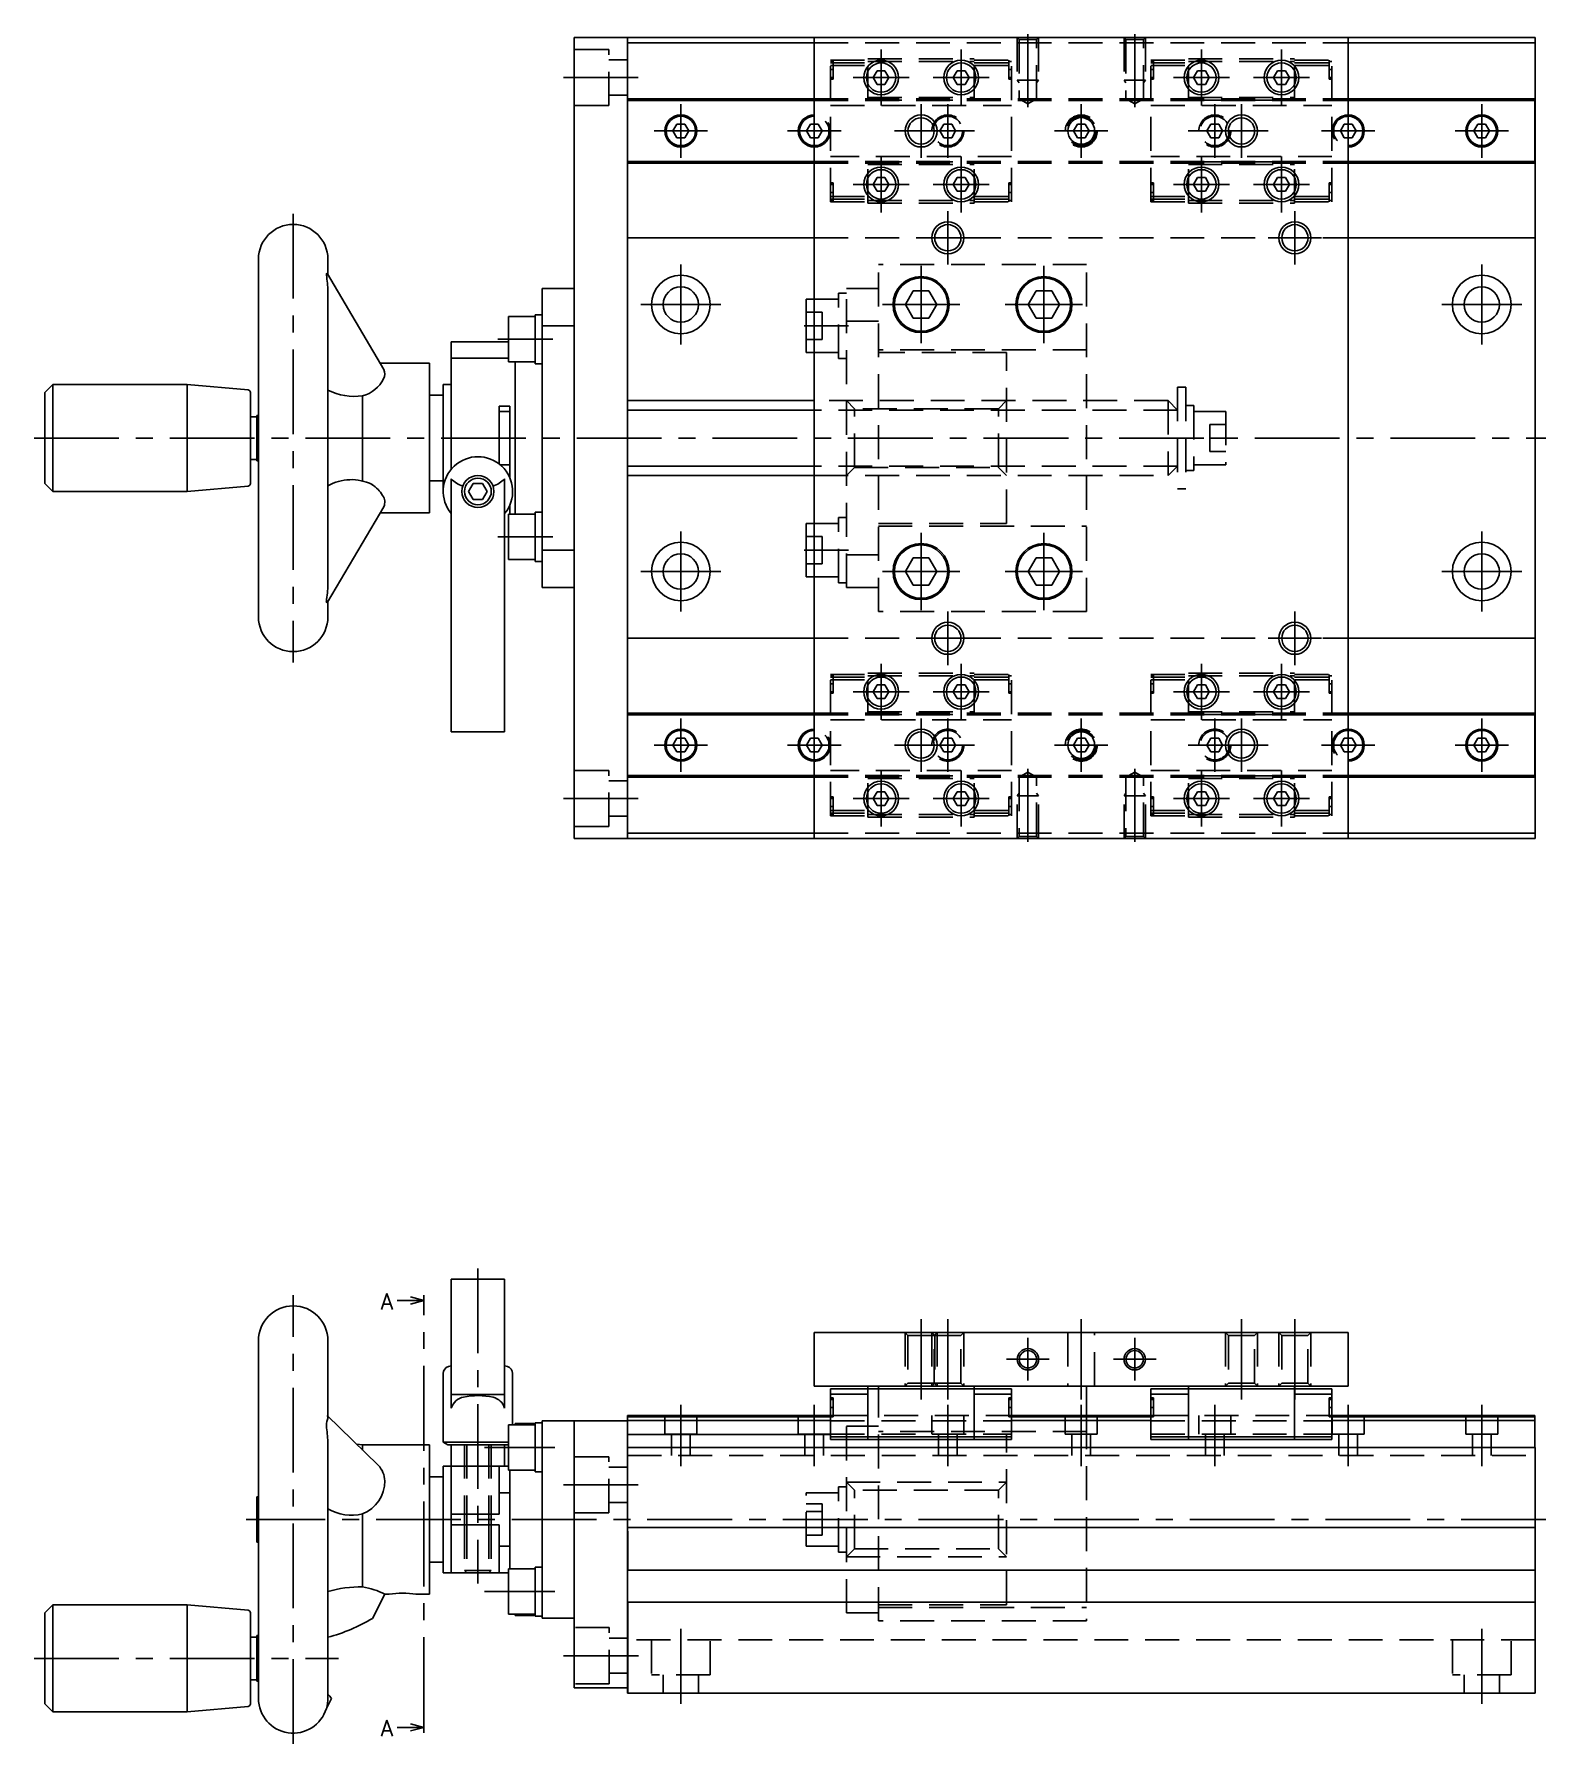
# Model space of a CAD drawing. Extents: x -2 to 479, y -8 to 328.
# Drawn here: x 196.4 to 479.5, y 8 to 328.1 of the extents above; entities that cross this region are included whole.
import ezdxf

# ---------------------------------------------------------------- set-up
doc = ezdxf.new("R2010")
doc.units = 0
doc.header["$LTSCALE"] = 0.5
doc.linetypes.add('CENTER', pattern=[50.8, 31.75, -6.35, 6.35, -6.35])
doc.linetypes.add('DASHED', pattern=[19.05, 12.7, -6.35])
for name, color, linetype in [('MSM_CENTER', 1, 'CENTER'), ('MSM_CONTINUOUS', 7, 'CONTINUOUS'), ('MSM_DASHED', 4, 'DASHED'), ('MSM_NARROW', 5, 'CONTINUOUS'), ('MSM_PART_NUMBER', 7, 'CONTINUOUS')]:
    doc.layers.add(name, color=color, linetype=linetype)
doc.styles.get("Standard").update_dxf_attribs({"font": 'txt.shx', "height": 3, "bigfont": 'bigfont.shx'})

msp = doc.modelspace()

# ---------------------------------------------------------------- linework, layer by layer
at = {"layer": 'MSM_CENTER'}
for p, q in [((382.49, 328.13), (382.49, 314.45)), ((402.49, 328.13), (402.49, 314.45)), ((354.99, 325.26), (354.99, 314.76)), ((369.99, 325.26), (369.99, 314.76)), ((414.99, 325.26), (414.99, 314.76)), ((429.99, 325.26), (429.99, 314.76)), ((346.06, 321.51), (345.51, 321.51)), ((379.46, 321.51), (378.91, 321.51)), ((406.06, 321.51), (405.51, 321.51)), ((439.46, 321.51), (438.91, 321.51)), ((295.49, 320.01), (309.49, 320.01)), ((349.74, 320.01), (360.24, 320.01)), ((364.74, 320.01), (375.24, 320.01)), ((409.74, 320.01), (420.24, 320.01)), ((424.74, 320.01), (435.24, 320.01)), ((317.49, 315.01), (317.49, 305.01)), ((342.49, 315.01), (342.49, 305.01)), ((362.49, 315.01), (362.49, 305.01)), ((367.49, 315.01), (367.49, 305.01)), ((392.49, 315.01), (392.49, 305.01)), ((417.49, 315.01), (417.49, 305.01)), ((422.49, 315.01), (422.49, 305.01)), ((442.49, 315.01), (442.49, 305.01)), ((467.49, 315.01), (467.49, 305.01)), ((312.49, 310.01), (322.49, 310.01)), ((337.49, 310.01), (347.49, 310.01)), ((357.49, 310.01), (372.49, 310.01)), ((387.49, 310.01), (397.49, 310.01)), ((412.49, 310.01), (427.49, 310.01)), ((437.49, 310.01), (447.49, 310.01)), ((462.49, 310.01), (472.49, 310.01)), ((354.99, 305.26), (354.99, 294.76)), ((369.99, 305.26), (369.99, 294.76)), ((414.99, 305.26), (414.99, 294.76)), ((429.99, 305.26), (429.99, 294.76)), ((346.06, 298.51), (345.51, 298.51)), ((349.74, 300.01), (360.24, 300.01)), ((364.74, 300.01), (375.24, 300.01)), ((379.46, 298.51), (378.91, 298.51)), ((406.06, 298.51), (405.51, 298.51)), ((409.74, 300.01), (420.24, 300.01)), ((424.74, 300.01), (435.24, 300.01)), ((439.46, 298.51), (438.91, 298.51)), ((367.49, 295.01), (367.49, 285.01)), ((432.49, 295.01), (432.49, 285.01)), ((244.89, 294.51), (244.89, 210.51)), ((362.49, 290.01), (372.49, 290.01)), ((427.49, 290.01), (437.49, 290.01)), ((317.49, 285.01), (317.49, 270.01)), ((467.49, 285.01), (467.49, 270.01)), ((362.49, 284.76), (362.49, 270.26)), ((385.49, 284.76), (385.49, 270.26)), ((309.99, 277.51), (324.99, 277.51)), ((355.24, 277.51), (369.74, 277.51)), ((378.24, 277.51), (392.74, 277.51)), ((459.99, 277.51), (474.99, 277.51)), ((348.86, 273.51), (340.61, 273.51)), ((283.19, 271.01), (293.49, 271.01)), ((196.39, 252.51), (479.49, 252.51)), ((283.19, 234.01), (293.49, 234.01)), ((317.49, 235.01), (317.49, 220.01)), ((362.49, 234.76), (362.49, 220.26)), ((385.49, 234.76), (385.49, 220.26)), ((467.49, 235.01), (467.49, 220.01)), ((348.86, 231.51), (340.61, 231.51)), ((309.99, 227.51), (324.99, 227.51)), ((355.24, 227.51), (369.74, 227.51)), ((378.24, 227.51), (392.74, 227.51)), ((459.99, 227.51), (474.99, 227.51)), ((367.49, 220.01), (367.49, 210.01)), ((432.49, 220.01), (432.49, 210.01)), ((362.49, 215.01), (372.49, 215.01)), ((427.49, 215.01), (437.49, 215.01)), ((354.99, 210.26), (354.99, 199.76)), ((369.99, 210.26), (369.99, 199.76)), ((414.99, 210.26), (414.99, 199.76)), ((429.99, 210.26), (429.99, 199.76)), ((346.06, 206.51), (345.51, 206.51)), ((349.74, 205.01), (360.24, 205.01)), ((364.74, 205.01), (375.24, 205.01)), ((379.46, 206.51), (378.91, 206.51)), ((406.06, 206.51), (405.51, 206.51)), ((409.74, 205.01), (420.24, 205.01)), ((424.74, 205.01), (435.24, 205.01)), ((439.46, 206.51), (438.91, 206.51)), ((317.49, 200.01), (317.49, 190.01)), ((342.49, 200.01), (342.49, 190.01)), ((362.49, 200.01), (362.49, 190.01)), ((367.49, 190.01), (367.49, 200.01)), ((392.49, 200.01), (392.49, 190.01)), ((417.49, 190.01), (417.49, 200.01)), ((422.49, 200.01), (422.49, 190.01)), ((442.49, 200.01), (442.49, 190.01)), ((467.49, 200.01), (467.49, 190.01)), ((312.49, 195.01), (322.49, 195.01)), ((337.49, 195.01), (347.49, 195.01)), ((357.49, 195.01), (372.49, 195.01)), ((387.49, 195.01), (397.49, 195.01)), ((412.49, 195.01), (427.49, 195.01)), ((437.49, 195.01), (447.49, 195.01)), ((462.49, 195.01), (472.49, 195.01)), ((354.99, 190.26), (354.99, 179.76)), ((369.99, 190.26), (369.99, 179.76)), ((382.49, 190.57), (382.49, 176.89)), ((402.49, 190.57), (402.49, 176.89)), ((414.99, 190.26), (414.99, 179.76)), ((429.99, 190.26), (429.99, 179.76)), ((295.49, 185.01), (309.49, 185.01)), ((346.06, 183.51), (345.51, 183.51)), ((349.74, 185.01), (360.24, 185.01)), ((364.74, 185.01), (375.24, 185.01)), ((379.46, 183.51), (378.91, 183.51)), ((406.06, 183.51), (405.51, 183.51)), ((409.74, 185.01), (420.24, 185.01)), ((424.74, 185.01), (435.24, 185.01)), ((439.46, 183.51), (438.91, 183.51)), ((279.49, 97), (279.49, 38)), ((244.89, 8), (244.89, 92)), ((269.39, 12.08), (269.39, 90)), ((362.49, 87.5), (362.49, 72.5)), ((367.49, 87.5), (367.49, 72.5)), ((392.49, 87.5), (392.49, 72.5)), ((422.49, 87.5), (422.49, 72.5)), ((432.49, 87.5), (432.49, 72.5)), ((382.49, 76), (382.49, 84)), ((402.49, 76), (402.49, 84)), ((378.49, 80), (386.49, 80)), ((398.49, 80), (406.49, 80)), ((317.49, 71.5), (317.49, 60)), ((342.49, 71.5), (342.49, 60)), ((367.49, 71.5), (367.49, 60)), ((392.49, 71.5), (392.49, 60)), ((417.49, 71.5), (417.49, 60)), ((442.49, 71.5), (442.49, 60)), ((467.49, 71.5), (467.49, 60)), ((280.69, 63.5), (293.89, 63.5)), ((295.49, 56.5), (309.49, 56.5)), ((479.49, 50), (236.09, 50)), ((280.69, 36.5), (293.89, 36.5)), ((317.49, 29.5), (317.49, 15.5)), ((467.49, 29.5), (467.49, 15.5)), ((196.39, 24), (253.39, 24)), ((295.49, 24.5), (309.54, 24.5))]:
    msp.add_line(p, q, dxfattribs=at)
at = {"layer": 'MSM_CONTINUOUS'}
for p, q in [((297.49, 177.51), (297.49, 327.51)), ((307.49, 327.51), (297.49, 327.51)), ((307.49, 177.51), (307.49, 327.51)), ((307.49, 327.46), (307.54, 327.46)), ((477.49, 327.51), (307.54, 327.51)), ((307.54, 327.51), (307.54, 327.46)), ((342.49, 327.51), (342.49, 177.51)), ((442.49, 177.51), (442.49, 327.51)), ((477.49, 177.51), (477.49, 327.51)), ((342.49, 326.51), (307.49, 326.51)), ((477.49, 326.51), (442.49, 326.51)), ((354.25, 321.29), (353.51, 320.01)), ((355.72, 321.29), (354.25, 321.29)), ((356.46, 320.01), (355.72, 321.29)), ((369.25, 321.29), (368.51, 320.01)), ((370.72, 321.29), (369.25, 321.29)), ((371.46, 320.01), (370.72, 321.29)), ((414.25, 321.29), (413.51, 320.01)), ((415.72, 321.29), (414.25, 321.29)), ((416.46, 320.01), (415.72, 321.29)), ((429.25, 321.29), (428.51, 320.01)), ((430.72, 321.29), (429.25, 321.29)), ((431.46, 320.01), (430.72, 321.29)), ((353.51, 320.01), (354.25, 318.73)), ((354.25, 318.73), (355.72, 318.73)), ((355.72, 318.73), (356.46, 320.01)), ((368.51, 320.01), (369.25, 318.73)), ((369.25, 318.73), (370.72, 318.73)), ((370.72, 318.73), (371.46, 320.01)), ((413.51, 320.01), (414.25, 318.73)), ((414.25, 318.73), (415.72, 318.73)), ((415.72, 318.73), (416.46, 320.01)), ((428.51, 320.01), (429.25, 318.73)), ((429.25, 318.73), (430.72, 318.73)), ((430.72, 318.73), (431.46, 320.01)), ((342.49, 316.01), (307.49, 316.01)), ((342.49, 315.71), (307.49, 315.71)), ((477.49, 316.01), (442.49, 316.01)), ((477.44, 315.71), (442.49, 315.71)), ((477.44, 304.01), (477.44, 316.01)), ((316.01, 310.01), (316.75, 311.29)), ((316.75, 311.29), (318.22, 311.29)), ((318.22, 311.29), (318.96, 310.01)), ((341.01, 310.01), (341.75, 311.29)), ((341.75, 311.29), (342.49, 311.29)), ((391.01, 310.01), (391.75, 311.29)), ((391.75, 311.29), (393.22, 311.29)), ((393.22, 311.29), (393.96, 310.01)), ((442.49, 311.29), (443.22, 311.29)), ((443.22, 311.29), (443.96, 310.01)), ((466.01, 310.01), (466.75, 311.29)), ((466.75, 311.29), (468.22, 311.29)), ((468.22, 311.29), (468.96, 310.01)), ((316.75, 308.73), (316.01, 310.01)), ((318.22, 308.73), (316.75, 308.73)), ((318.96, 310.01), (318.22, 308.73)), ((341.75, 308.73), (341.01, 310.01)), ((342.49, 308.73), (341.75, 308.73)), ((391.75, 308.73), (391.01, 310.01)), ((393.22, 308.73), (391.75, 308.73)), ((393.96, 310.01), (393.22, 308.73)), ((443.22, 308.73), (442.49, 308.73)), ((443.96, 310.01), (443.22, 308.73)), ((466.75, 308.73), (466.01, 310.01)), ((468.22, 308.73), (466.75, 308.73)), ((468.96, 310.01), (468.22, 308.73)), ((342.49, 304.31), (307.49, 304.31)), ((477.44, 304.31), (442.49, 304.31)), ((342.49, 304.01), (307.49, 304.01)), ((354.25, 301.29), (353.51, 300.01)), ((355.72, 301.29), (354.25, 301.29)), ((356.46, 300.01), (355.72, 301.29)), ((369.25, 301.29), (368.51, 300.01)), ((370.72, 301.29), (369.25, 301.29)), ((371.46, 300.01), (370.72, 301.29)), ((414.25, 301.29), (413.51, 300.01)), ((415.72, 301.29), (414.25, 301.29)), ((416.46, 300.01), (415.72, 301.29)), ((429.25, 301.29), (428.51, 300.01)), ((430.72, 301.29), (429.25, 301.29)), ((431.46, 300.01), (430.72, 301.29)), ((477.44, 304.01), (442.49, 304.01)), ((353.51, 300.01), (354.25, 298.73)), ((354.25, 298.73), (355.72, 298.73)), ((355.72, 298.73), (356.46, 300.01)), ((368.51, 300.01), (369.25, 298.73)), ((369.25, 298.73), (370.72, 298.73)), ((370.72, 298.73), (371.46, 300.01)), ((413.51, 300.01), (414.25, 298.73)), ((414.25, 298.73), (415.72, 298.73)), ((415.72, 298.73), (416.46, 300.01)), ((428.51, 300.01), (429.25, 298.73)), ((429.25, 298.73), (430.72, 298.73)), ((430.72, 298.73), (431.46, 300.01)), ((342.49, 290.01), (307.49, 290.01)), ((477.49, 290.01), (442.49, 290.01)), ((238.39, 286.01), (238.39, 219.01)), ((251.39, 283.11), (251.39, 286.01)), ((261.88, 265.37), (251.29, 283.27)), ((251.39, 225.04), (251.39, 279.98)), ((297.49, 280.51), (291.49, 280.51)), ((291.49, 224.51), (291.49, 280.51)), ((361.02, 280.05), (359.55, 277.51)), ((363.95, 280.05), (361.02, 280.05)), ((365.42, 277.51), (363.95, 280.05)), ((384.02, 280.05), (382.55, 277.51)), ((386.95, 280.05), (384.02, 280.05)), ((388.42, 277.51), (386.95, 280.05)), ((290.19, 275.61), (290.19, 266.41)), ((291.49, 275.61), (290.19, 275.61)), ((340.99, 268.51), (340.99, 278.51)), ((342.49, 278.51), (340.99, 278.51)), ((359.55, 277.51), (361.02, 274.97)), ((363.95, 274.97), (365.42, 277.51)), ((382.55, 277.51), (384.02, 274.97)), ((386.95, 274.97), (388.42, 277.51)), ((285.19, 275.26), (285.19, 266.76)), ((290.19, 275.26), (285.19, 275.26)), ((297.49, 273.53), (291.49, 273.53)), ((361.02, 274.97), (363.95, 274.97)), ((384.02, 274.97), (386.95, 274.97)), ((274.49, 246.66), (274.49, 270.51)), ((285.19, 270.51), (274.49, 270.51)), ((270.39, 266.51), (261.2, 266.51)), ((270.39, 266.51), (270.39, 238.51)), ((285.19, 267.48), (274.49, 267.48)), ((285.19, 266.76), (290.19, 266.76)), ((286.49, 238.26), (286.49, 266.76)), ((290.19, 266.41), (291.49, 266.41)), ((340.99, 268.51), (342.49, 268.51)), ((198.39, 261.01), (199.89, 262.51)), ((199.88, 242.51), (199.88, 262.51)), ((225.05, 262.51), (199.89, 262.51)), ((225.05, 242.51), (225.05, 262.51)), ((225.05, 262.51), (236.43, 261.52)), ((272.99, 242.51), (272.99, 262.51)), ((274.49, 262.51), (272.99, 262.51)), ((198.39, 244.01), (198.39, 261.01)), ((236.89, 244), (236.89, 261.02)), ((257.89, 260.41), (257.89, 244.45)), ((272.99, 260.51), (270.39, 260.51)), ((342.49, 259.51), (307.49, 259.51)), ((238.09, 256.51), (236.89, 256.51)), ((238.09, 256.76), (238.09, 248.26)), ((238.39, 256.76), (238.09, 256.76)), ((283.49, 258.51), (285.49, 258.51)), ((283.49, 247.63), (283.49, 258.51)), ((285.49, 257.51), (283.49, 257.51)), ((285.49, 258.51), (285.49, 245.01)), ((236.89, 248.51), (238.09, 248.51)), ((238.09, 248.26), (238.39, 248.26)), ((283.64, 247.51), (285.49, 247.51)), ((199.89, 242.51), (198.39, 244.01)), ((225.05, 242.51), (236.43, 243.51)), ((270.39, 244.51), (272.99, 244.51)), ((274.49, 197.51), (274.49, 244.85)), ((278.62, 244.01), (277.75, 242.51)), ((280.35, 244.01), (278.62, 244.01)), ((281.22, 242.51), (280.35, 244.01)), ((284.49, 197.51), (284.49, 244.85)), ((307.49, 245.51), (342.49, 245.51)), ((225.05, 242.51), (199.89, 242.51)), ((277.75, 242.51), (278.62, 241.01)), ((280.35, 241.01), (278.62, 241.01)), ((280.35, 241.01), (281.22, 242.51)), ((251.29, 221.76), (261.88, 239.65)), ((261.2, 238.51), (270.39, 238.51)), ((285.19, 238.26), (285.19, 229.76)), ((290.19, 238.26), (285.19, 238.26)), ((285.49, 240.01), (285.49, 238.26)), ((290.19, 238.61), (290.19, 229.41)), ((291.49, 238.61), (290.19, 238.61)), ((342.49, 236.51), (340.99, 236.51)), ((340.99, 226.51), (340.99, 236.51)), ((291.49, 231.49), (297.49, 231.49)), ((285.19, 229.76), (290.19, 229.76)), ((290.19, 229.41), (291.49, 229.41)), ((361.02, 230.05), (359.55, 227.51)), ((359.55, 227.51), (361.02, 224.97)), ((363.95, 230.05), (361.02, 230.05)), ((365.42, 227.51), (363.95, 230.05)), ((363.95, 224.97), (365.42, 227.51)), ((384.02, 230.05), (382.55, 227.51)), ((382.55, 227.51), (384.02, 224.97)), ((386.95, 230.05), (384.02, 230.05)), ((388.42, 227.51), (386.95, 230.05)), ((386.95, 224.97), (388.42, 227.51)), ((291.49, 224.51), (297.49, 224.51)), ((340.99, 226.51), (342.49, 226.51)), ((361.02, 224.97), (363.95, 224.97)), ((384.02, 224.97), (386.95, 224.97)), ((251.39, 219.01), (251.39, 221.92)), ((342.49, 215.01), (307.49, 215.01)), ((477.49, 215.01), (442.49, 215.01)), ((354.25, 206.29), (353.51, 205.01)), ((353.51, 205.01), (354.25, 203.73)), ((355.72, 206.29), (354.25, 206.29)), ((356.46, 205.01), (355.72, 206.29)), ((355.72, 203.73), (356.46, 205.01)), ((369.25, 206.29), (368.51, 205.01)), ((368.51, 205.01), (369.25, 203.73)), ((370.72, 206.29), (369.25, 206.29)), ((371.46, 205.01), (370.72, 206.29)), ((370.72, 203.73), (371.46, 205.01)), ((414.25, 206.29), (413.51, 205.01)), ((413.51, 205.01), (414.25, 203.73)), ((415.72, 206.29), (414.25, 206.29)), ((416.46, 205.01), (415.72, 206.29)), ((415.72, 203.73), (416.46, 205.01)), ((429.25, 206.29), (428.51, 205.01)), ((428.51, 205.01), (429.25, 203.73)), ((430.72, 206.29), (429.25, 206.29)), ((431.46, 205.01), (430.72, 206.29)), ((430.72, 203.73), (431.46, 205.01)), ((354.25, 203.73), (355.72, 203.73)), ((369.25, 203.73), (370.72, 203.73)), ((414.25, 203.73), (415.72, 203.73)), ((429.25, 203.73), (430.72, 203.73)), ((342.49, 201.01), (307.49, 201.01)), ((342.49, 200.71), (307.49, 200.71)), ((477.44, 201.01), (442.49, 201.01)), ((477.44, 200.71), (442.49, 200.71)), ((477.44, 189.01), (477.44, 201.01)), ((274.49, 197.51), (284.49, 197.51)), ((316.01, 195.01), (316.75, 196.29)), ((316.75, 196.29), (318.22, 196.29)), ((318.22, 196.29), (318.96, 195.01)), ((341.01, 195.01), (341.75, 196.29)), ((341.75, 196.29), (342.49, 196.29)), ((391.75, 196.29), (391.01, 195.01)), ((393.22, 196.29), (391.75, 196.29)), ((393.96, 195.01), (393.22, 196.29)), ((442.49, 196.29), (443.22, 196.29)), ((443.22, 196.29), (443.96, 195.01)), ((466.01, 195.01), (466.75, 196.29)), ((466.75, 196.29), (468.22, 196.29)), ((468.22, 196.29), (468.96, 195.01)), ((316.75, 193.73), (316.01, 195.01)), ((318.22, 193.73), (316.75, 193.73)), ((318.96, 195.01), (318.22, 193.73)), ((341.75, 193.73), (341.01, 195.01)), ((342.49, 193.73), (341.75, 193.73)), ((391.01, 195.01), (391.75, 193.73)), ((391.75, 193.73), (393.22, 193.73)), ((393.22, 193.73), (393.96, 195.01)), ((443.22, 193.73), (442.49, 193.73)), ((443.96, 195.01), (443.22, 193.73)), ((466.75, 193.73), (466.01, 195.01)), ((468.22, 193.73), (466.75, 193.73)), ((468.96, 195.01), (468.22, 193.73)), ((342.49, 189.31), (307.49, 189.31)), ((342.49, 189.01), (307.49, 189.01)), ((477.44, 189.31), (442.49, 189.31)), ((477.49, 189.01), (442.49, 189.01)), ((354.25, 186.29), (353.51, 185.01)), ((355.72, 186.29), (354.25, 186.29)), ((356.46, 185.01), (355.72, 186.29)), ((369.25, 186.29), (368.51, 185.01)), ((370.72, 186.29), (369.25, 186.29)), ((371.46, 185.01), (370.72, 186.29)), ((414.25, 186.29), (413.51, 185.01)), ((415.72, 186.29), (414.25, 186.29)), ((416.46, 185.01), (415.72, 186.29)), ((429.25, 186.29), (428.51, 185.01)), ((430.72, 186.29), (429.25, 186.29)), ((431.46, 185.01), (430.72, 186.29)), ((353.51, 185.01), (354.25, 183.73)), ((354.25, 183.73), (355.72, 183.73)), ((355.72, 183.73), (356.46, 185.01)), ((368.51, 185.01), (369.25, 183.73)), ((369.25, 183.73), (370.72, 183.73)), ((370.72, 183.73), (371.46, 185.01)), ((413.51, 185.01), (414.25, 183.73)), ((414.25, 183.73), (415.72, 183.73)), ((415.72, 183.73), (416.46, 185.01)), ((428.51, 185.01), (429.25, 183.73)), ((429.25, 183.73), (430.72, 183.73)), ((430.72, 183.73), (431.46, 185.01)), ((307.49, 177.51), (297.49, 177.51)), ((342.49, 178.51), (307.49, 178.51)), ((307.54, 177.56), (307.49, 177.56)), ((307.54, 177.56), (307.54, 177.51)), ((477.49, 177.51), (307.54, 177.51)), ((477.49, 178.51), (442.49, 178.51)), ((274.49, 70.86), (274.49, 95)), ((284.49, 95), (274.49, 95)), ((284.49, 70.86), (284.49, 95)), ((238.39, 83.5), (238.39, 16.5)), ((251.39, 69.35), (251.39, 83.5)), ((342.49, 85), (342.49, 75)), ((342.49, 85), (442.49, 85)), ((442.49, 85), (442.49, 75)), ((272.99, 77.37), (272.99, 64.5)), ((285.99, 67.75), (285.99, 77.37)), ((342.49, 75), (442.49, 75)), ((345.54, 74.5), (379.44, 74.5)), ((345.54, 65), (345.54, 74.5)), ((352.54, 65), (352.54, 75)), ((372.44, 65), (372.44, 75)), ((379.44, 65), (379.44, 74.5)), ((393.49, 69.5), (393.49, 75)), ((405.54, 65), (405.54, 74.5)), ((405.54, 74.5), (439.44, 74.5)), ((412.54, 65), (412.54, 75)), ((432.44, 65), (432.44, 75)), ((439.44, 65), (439.44, 74.5)), ((274.49, 73.42), (284.49, 73.42)), ((346.06, 71), (345.51, 71)), ((345.54, 73.5), (352.54, 73.5)), ((345.54, 72.8), (346.04, 72.8)), ((346.04, 72.5), (345.54, 72.5)), ((346.04, 69.2), (346.04, 72.8)), ((372.44, 73.5), (379.44, 73.5)), ((379.46, 71), (378.91, 71)), ((378.94, 69.2), (378.94, 72.8)), ((379.44, 72.8), (378.94, 72.8)), ((379.44, 72.5), (378.94, 72.5)), ((406.06, 71), (405.51, 71)), ((405.54, 73.5), (412.54, 73.5)), ((405.54, 72.8), (406.04, 72.8)), ((406.04, 72.5), (405.54, 72.5)), ((406.04, 69.2), (406.04, 72.8)), ((432.44, 73.5), (439.44, 73.5)), ((439.46, 71), (438.91, 71)), ((439.44, 72.8), (438.94, 72.8)), ((438.94, 69.2), (438.94, 72.8)), ((439.44, 72.5), (438.94, 72.5)), ((260.81, 60.15), (251.27, 69.46)), ((251.39, 69.17), (251.39, 69.2)), ((290.19, 67.75), (285.19, 67.75)), ((285.19, 67.75), (285.19, 59.25)), ((286.49, 67.75), (286.49, 68)), ((290.19, 68), (286.49, 68)), ((291.49, 68.1), (290.19, 68.1)), ((290.19, 68.1), (290.19, 58.9)), ((291.49, 68.5), (307.49, 68.5)), ((291.49, 31.5), (291.49, 68.5)), ((297.49, 18.5), (297.49, 68.5)), ((307.49, 17.5), (307.49, 69.5)), ((346.04, 69.5), (307.49, 69.5)), ((346.04, 69.2), (307.49, 69.2)), ((345.54, 68.55), (307.49, 68.55)), ((346.04, 69.2), (345.54, 69.2)), ((406.04, 69.5), (378.94, 69.5)), ((378.94, 69.2), (379.44, 69.2)), ((405.54, 69.2), (379.44, 69.2)), ((405.54, 68.55), (379.44, 68.55)), ((406.04, 69.2), (405.54, 69.2)), ((438.94, 69.5), (477.44, 69.5)), ((477.44, 69.2), (438.94, 69.2)), ((477.44, 68.55), (439.44, 68.55)), ((477.44, 63.5), (477.44, 69.5)), ((251.39, 16.62), (251.39, 64.2)), ((257.89, 64), (256.77, 64.1)), ((285.19, 64.5), (272.99, 64.5)), ((272.99, 64.5), (273.85, 64)), ((285.12, 64), (285.19, 64.04)), ((345.54, 65.95), (307.49, 65.95)), ((345.54, 65.5), (379.44, 65.5)), ((345.54, 65), (379.44, 65)), ((405.54, 65.5), (439.44, 65.5)), ((405.54, 65), (439.44, 65)), ((270.39, 64), (257.89, 64)), ((257.89, 64), (257.89, 63.01)), ((270.39, 64), (270.39, 36)), ((285.12, 64), (273.85, 64)), ((274.49, 64), (274.49, 40)), ((284.49, 60), (284.49, 64)), ((477.49, 63.5), (307.49, 63.5)), ((477.49, 17.5), (477.49, 63.5)), ((272.99, 58), (270.39, 58)), ((272.99, 60), (285.19, 60)), ((272.99, 40), (272.99, 60)), ((283.49, 60), (283.49, 51)), ((285.19, 59.25), (290.19, 59.25)), ((285.49, 40.75), (285.49, 59.25)), ((290.19, 58.9), (291.49, 58.9)), ((285.49, 55), (283.49, 55)), ((238.39, 54.25), (238.09, 54.25)), ((238.09, 54.25), (238.09, 45.75)), ((257.89, 51.06), (257.89, 37.38)), ((274.49, 51), (283.49, 51)), ((274.49, 49), (283.49, 49)), ((276.99, 51), (276.99, 49)), ((281.99, 51), (281.99, 49)), ((283.49, 49), (283.49, 40)), ((477.49, 48.5), (307.49, 48.5)), ((238.09, 45.75), (238.39, 45.75)), ((283.49, 45), (285.49, 45)), ((307.54, 47.81), (307.49, 47.81)), ((307.54, 47.81), (307.54, 40.5)), ((270.39, 42), (272.99, 42)), ((272.99, 40), (285.19, 40)), ((290.19, 40.75), (285.19, 40.75)), ((285.19, 40.75), (285.19, 32.25)), ((291.49, 41.1), (290.19, 41.1)), ((290.19, 41.1), (290.19, 31.9)), ((307.49, 40.5), (477.49, 40.5)), ((259.76, 31.49), (262.07, 36)), ((262.05, 36), (262.89, 36)), ((267.88, 36), (270.39, 36)), ((198.39, 32.5), (199.89, 34)), ((198.39, 15.5), (198.39, 32.5)), ((199.88, 14), (199.88, 34)), ((225.05, 34), (199.89, 34)), ((225.05, 14), (225.05, 34)), ((225.05, 34), (236.43, 33)), ((236.89, 15.49), (236.89, 32.51)), ((285.19, 32.25), (290.19, 32.25)), ((286.49, 32), (286.49, 32.25)), ((477.49, 34.5), (307.49, 34.5)), ((307.54, 34.5), (307.54, 17.5)), ((286.49, 32), (290.19, 32)), ((290.19, 31.9), (291.49, 31.9)), ((297.49, 31.5), (291.49, 31.5)), ((238.09, 28), (236.89, 28)), ((238.09, 28.25), (238.09, 19.75)), ((238.39, 28.25), (238.09, 28.25)), ((236.89, 20), (238.09, 20)), ((238.09, 19.75), (238.39, 19.75)), ((251.1, 14.6), (252.08, 16.51)), ((307.49, 18.5), (297.49, 18.5)), ((477.49, 17.5), (307.49, 17.5)), ((199.89, 14), (198.39, 15.5)), ((225.05, 14), (199.89, 14)), ((225.05, 14), (236.43, 15))]:
    msp.add_line(p, q, dxfattribs=at)
for centre, radius in [((354.99, 320.01), 3.25), ((354.99, 320.01), 2.75), ((369.99, 320.01), 3.25), ((369.99, 320.01), 2.75), ((414.99, 320.01), 3.25), ((414.99, 320.01), 2.75), ((429.99, 320.01), 3.25), ((429.99, 320.01), 2.75), ((317.49, 310.01), 3), ((317.49, 310.01), 2.75), ((362.49, 310.01), 2.46), ((392.49, 310.01), 2.5), ((422.49, 310.01), 2.46), ((467.49, 310.01), 3), ((467.49, 310.01), 2.75), ((354.99, 300.01), 3.25), ((354.99, 300.01), 2.75), ((369.99, 300.01), 3.25), ((369.99, 300.01), 2.75), ((414.99, 300.01), 3.25), ((414.99, 300.01), 2.75), ((429.99, 300.01), 3.25), ((429.99, 300.01), 2.75), ((367.49, 290.01), 2.46), ((432.49, 290.01), 2.46), ((317.49, 277.51), 5.5), ((362.49, 277.51), 5.25), ((362.49, 277.51), 5), ((385.49, 277.51), 5.25), ((385.49, 277.51), 5), ((467.49, 277.51), 5.5), ((317.49, 277.51), 3.3), ((467.49, 277.51), 3.3), ((279.49, 242.51), 3), ((279.49, 242.51), 2.5), ((317.49, 227.51), 5.5), ((317.49, 227.51), 3.3), ((362.49, 227.51), 5.25), ((362.49, 227.51), 5), ((385.49, 227.51), 5.25), ((385.49, 227.51), 5), ((467.49, 227.51), 5.5), ((467.49, 227.51), 3.3), ((367.49, 215.01), 2.46), ((432.49, 215.01), 2.46), ((354.99, 205.01), 3.25), ((369.99, 205.01), 3.25), ((414.99, 205.01), 3.25), ((429.99, 205.01), 3.25), ((354.99, 205.01), 2.75), ((369.99, 205.01), 2.75), ((414.99, 205.01), 2.75), ((429.99, 205.01), 2.75), ((317.49, 195.01), 3), ((317.49, 195.01), 2.75), ((362.49, 195.01), 2.46), ((392.49, 195.01), 2.5), ((422.49, 195.01), 2.46), ((467.49, 195.01), 3), ((467.49, 195.01), 2.75), ((354.99, 185.01), 3.25), ((354.99, 185.01), 2.75), ((369.99, 185.01), 3.25), ((369.99, 185.01), 2.75), ((414.99, 185.01), 3.25), ((414.99, 185.01), 2.75), ((429.99, 185.01), 3.25), ((429.99, 185.01), 2.75), ((382.49, 80), 1.62), ((402.49, 80), 1.62)]:
    msp.add_circle(centre, radius, dxfattribs=at)
for centre, radius, start, end in [((342.49, 310.01), 3, 90, 270), ((342.49, 310.01), 2.75, 90, 270), ((442.49, 310.01), 3, 270, 90), ((442.49, 310.01), 2.75, 270, 90), ((244.89, 286.01), 6.5, 0, 180), ((251.51, 283.15), 0.409, 147.3169, 194.7042), ((230.36, 279.63), 21.03, 0.9537, 9.3449), ((251.16, 283.23), 0.137, 15.5493, 88.8335), ((256.34, 266.31), 6.1, 284.6919, 333.6871), ((260.18, 264.56), 1.88, 329.5739, 25.5839), ((236.39, 261.02), 0.5, 0, 85), ((256.33, 271.25), 10.95, 243.1033, 278.1798), ((279.49, 242.51), 6.5, 320.2849, 219.7151), ((236.39, 244), 0.5, 275, 0), ((255.77, 235.89), 8.83, 63.8736, 119.8384), ((256.52, 238.8), 5.91, 29.8339, 58.0094), ((279.34, 250.12), 7.17, 227.3401, 247.8909), ((279.63, 250.12), 7.17, 292.1091, 312.6599), ((259.84, 240.48), 2.2, 337.8459, 34.7996), ((233.76, 225.27), 17.63, 354.2775, 359.2376), ((-427.39, 306.21), 683.71, 352.91661, 353.05297), ((251.52, 221.88), 0.423, 177.3591, 212.6166), ((250.76, 222.27), 0.739, 303.4802, 316.0683), ((244.89, 219.01), 6.5, 180, 0), ((342.49, 195.01), 3, 90, 270), ((342.49, 195.01), 2.75, 90, 270), ((442.49, 195.01), 3, 270, 90), ((442.49, 195.01), 2.75, 270, 90), ((244.89, 83.5), 6.5, 0, 180), ((274.29, 77.37), 1.3, 104.5706, 180), ((279.49, 57.36), 21.97, 103.1548, 104.5706), ((279.49, 57.36), 21.97, 75.4294, 76.8452), ((284.69, 77.37), 1.3, 0, 75.4294), ((277.38, 69.96), 3.03, 100.8084, 162.7136), ((279.46, 59.7), 13.5, 77.7627, 101.3139), ((281.65, 70.01), 2.96, 16.691, 76.8786), ((254.13, 67.65), 3.03, 158.9586, 189.5128), ((250.97, 69.17), 0.42, 353.8602, 43.0782), ((249.29, 69.37), 2.11, 342.3741, 353.3332), ((226.21, 63.58), 25.18, 1.3815, 8.1441), ((257.68, 57.11), 4.37, 1.6774, 44.0689), ((255.55, 57.12), 6.49, 291.0715, 1.0786), ((255.79, 59.34), 8.54, 238.9479, 284.1872), ((257.51, 15.84), 21.55, 89.0104, 106.5513), ((255.62, 23.5), 14.07, 62.7193, 80.7314), ((265.39, 22.22), 14, 79.7135, 100.2865), ((236.39, 32.51), 0.5, 0, 85), ((243.09, 59.24), 32.37, 284.8475, 300.9876), ((244.89, 16.5), 6.5, 180, 342.9891), ((243.91, 16.64), 7.48, 344.0942, 359.8778), ((231.56, 0.05), 26.29, 38.7334, 41.0812), ((236.39, 15.49), 0.5, 275, 0)]:
    msp.add_arc(centre, radius, start, end, dxfattribs=at)
at = {"layer": 'MSM_DASHED'}
for p, q in [((380.49, 327.51), (380.86, 327.13)), ((380.49, 327.51), (380.49, 319.51)), ((380.86, 327.13), (380.86, 316.01)), ((384.11, 327.13), (380.86, 327.13)), ((384.11, 327.13), (384.49, 327.51)), ((384.11, 316.01), (384.11, 327.13)), ((384.49, 327.51), (384.49, 319.51)), ((400.49, 327.51), (400.86, 327.13)), ((400.49, 327.51), (400.49, 319.51)), ((400.86, 327.13), (400.86, 316.01)), ((404.11, 327.13), (400.86, 327.13)), ((404.11, 327.13), (404.49, 327.51)), ((404.11, 316.01), (404.11, 327.13)), ((404.49, 327.51), (404.49, 319.51)), ((304.01, 325.26), (297.41, 325.26)), ((304.01, 314.76), (304.01, 325.26)), ((342.49, 326.51), (442.49, 326.51)), ((352.54, 323.51), (372.44, 323.51)), ((352.54, 315.76), (352.54, 323.51)), ((372.44, 315.76), (372.44, 323.51)), ((412.54, 323.51), (432.44, 323.51)), ((412.54, 315.76), (412.54, 323.51)), ((432.44, 315.76), (432.44, 323.51)), ((307.41, 323.31), (304.01, 323.31)), ((345.54, 296.76), (345.54, 323.26)), ((345.54, 323.26), (352.54, 323.26)), ((346.04, 323.01), (345.54, 323.01)), ((345.54, 322.76), (352.54, 322.76)), ((345.54, 322.26), (352.54, 322.26)), ((346.04, 321.51), (345.54, 321.51)), ((346.04, 319.71), (346.04, 323.26)), ((352.54, 323.01), (372.44, 323.01)), ((372.44, 323.26), (379.44, 323.26)), ((372.44, 322.76), (379.44, 322.76)), ((372.44, 322.26), (379.44, 322.26)), ((378.94, 319.71), (378.94, 323.26)), ((379.44, 323.01), (378.94, 323.01)), ((378.94, 321.51), (379.44, 321.51)), ((379.44, 296.76), (379.44, 323.26)), ((405.54, 323.26), (412.54, 323.26)), ((405.54, 296.76), (405.54, 323.26)), ((406.04, 323.01), (405.54, 323.01)), ((405.54, 322.76), (412.54, 322.76)), ((405.54, 322.26), (412.54, 322.26)), ((406.04, 321.51), (405.54, 321.51)), ((406.04, 319.71), (406.04, 323.26)), ((412.54, 323.01), (432.44, 323.01)), ((432.44, 323.26), (439.44, 323.26)), ((432.44, 322.76), (439.44, 322.76)), ((432.44, 322.26), (439.44, 322.26)), ((438.94, 319.71), (438.94, 323.26)), ((439.44, 323.01), (438.94, 323.01)), ((438.94, 321.51), (439.44, 321.51)), ((439.44, 296.76), (439.44, 323.26)), ((345.54, 320.01), (346.04, 320.01)), ((345.54, 319.71), (346.04, 319.71)), ((378.94, 320.01), (379.44, 320.01)), ((378.94, 319.71), (379.44, 319.71)), ((384.49, 319.51), (380.49, 319.51)), ((380.86, 319.01), (380.49, 319.51)), ((384.11, 319.01), (384.49, 319.51)), ((404.49, 319.51), (400.49, 319.51)), ((400.86, 319.01), (400.49, 319.51)), ((404.11, 319.01), (404.49, 319.51)), ((405.54, 320.01), (406.04, 320.01)), ((405.54, 319.71), (406.04, 319.71)), ((438.94, 320.01), (439.44, 320.01)), ((438.94, 319.71), (439.44, 319.71)), ((304.01, 314.76), (297.41, 314.76)), ((307.41, 316.71), (304.01, 316.71)), ((342.49, 316.01), (442.49, 316.01)), ((342.49, 315.71), (442.49, 315.71)), ((345.54, 314.76), (379.44, 314.76)), ((352.54, 316.26), (372.44, 316.26)), ((352.54, 315.76), (372.44, 315.76)), ((380.86, 316.01), (382.49, 315.08)), ((382.49, 315.08), (384.11, 316.01)), ((400.86, 316.01), (402.49, 315.08)), ((402.49, 315.08), (404.11, 316.01)), ((405.54, 314.76), (439.44, 314.76)), ((412.54, 316.26), (432.44, 316.26)), ((412.54, 315.76), (432.44, 315.76)), ((342.49, 313.16), (342.49, 306.86)), ((342.49, 311.29), (343.22, 311.29)), ((343.22, 311.29), (343.96, 310.01)), ((366.01, 310.01), (366.75, 311.29)), ((366.75, 311.29), (368.22, 311.29)), ((368.22, 311.29), (368.96, 310.01)), ((416.01, 310.01), (416.75, 311.29)), ((416.75, 311.29), (418.22, 311.29)), ((418.22, 311.29), (418.96, 310.01)), ((441.01, 310.01), (441.75, 311.29)), ((441.75, 311.29), (442.49, 311.29)), ((343.22, 308.73), (342.49, 308.73)), ((343.96, 310.01), (343.22, 308.73)), ((366.75, 308.73), (366.01, 310.01)), ((368.22, 308.73), (366.75, 308.73)), ((368.96, 310.01), (368.22, 308.73)), ((416.75, 308.73), (416.01, 310.01)), ((418.22, 308.73), (416.75, 308.73)), ((418.96, 310.01), (418.22, 308.73)), ((441.75, 308.73), (441.01, 310.01)), ((442.49, 308.73), (441.75, 308.73)), ((342.49, 304.31), (442.49, 304.31)), ((379.44, 305.26), (345.54, 305.26)), ((352.54, 304.26), (372.44, 304.26)), ((352.54, 296.51), (352.54, 304.26)), ((372.44, 296.51), (372.44, 304.26)), ((439.44, 305.26), (405.54, 305.26)), ((412.54, 304.26), (432.44, 304.26)), ((412.54, 296.51), (412.54, 304.26)), ((432.44, 296.51), (432.44, 304.26)), ((342.49, 304.01), (442.49, 304.01)), ((352.54, 303.76), (372.44, 303.76)), ((412.54, 303.76), (432.44, 303.76)), ((346.04, 300.31), (345.54, 300.31)), ((346.04, 300.01), (345.54, 300.01)), ((346.04, 298.51), (345.54, 298.51)), ((345.54, 297.76), (352.54, 297.76)), ((346.04, 296.76), (346.04, 300.31)), ((372.44, 297.76), (379.44, 297.76)), ((378.94, 296.76), (378.94, 300.31)), ((379.44, 300.31), (378.94, 300.31)), ((379.44, 300.01), (378.94, 300.01)), ((378.94, 298.51), (379.44, 298.51)), ((406.04, 300.31), (405.54, 300.31)), ((406.04, 300.01), (405.54, 300.01)), ((406.04, 298.51), (405.54, 298.51)), ((405.54, 297.76), (412.54, 297.76)), ((406.04, 296.76), (406.04, 300.31)), ((432.44, 297.76), (439.44, 297.76)), ((438.94, 296.76), (438.94, 300.31)), ((439.44, 300.31), (438.94, 300.31)), ((439.44, 300.01), (438.94, 300.01)), ((438.94, 298.51), (439.44, 298.51)), ((345.54, 297.26), (352.54, 297.26)), ((345.54, 297.01), (346.04, 297.01)), ((345.54, 296.76), (352.54, 296.76)), ((352.54, 297.01), (372.44, 297.01)), ((352.54, 296.51), (372.44, 296.51)), ((372.44, 297.26), (379.44, 297.26)), ((372.44, 296.76), (379.44, 296.76)), ((378.94, 297.01), (379.44, 297.01)), ((405.54, 297.26), (412.54, 297.26)), ((405.54, 297.01), (406.04, 297.01)), ((405.54, 296.76), (412.54, 296.76)), ((412.54, 297.01), (432.44, 297.01)), ((412.54, 296.51), (432.44, 296.51)), ((432.44, 297.26), (439.44, 297.26)), ((432.44, 296.76), (439.44, 296.76)), ((438.94, 297.01), (439.44, 297.01)), ((342.49, 290.01), (442.49, 290.01)), ((393.49, 285.01), (354.49, 285.01)), ((354.49, 220.01), (354.49, 285.01)), ((393.49, 220.01), (393.49, 285.01)), ((346.99, 267.41), (346.99, 279.61)), ((348.49, 279.61), (346.99, 279.61)), ((354.49, 280.51), (348.49, 280.51)), ((348.49, 224.51), (348.49, 280.51)), ((343.99, 276.05), (340.99, 276.05)), ((346.99, 278.51), (342.49, 278.51)), ((343.99, 270.97), (343.99, 276.05)), ((343.99, 273.51), (340.99, 273.51)), ((348.49, 274.37), (354.49, 274.37)), ((343.99, 270.97), (340.99, 270.97)), ((393.49, 269.01), (354.49, 269.01)), ((342.49, 268.51), (346.99, 268.51)), ((346.99, 267.41), (348.49, 267.41)), ((378.49, 268.51), (354.49, 268.51)), ((378.49, 236.51), (378.49, 268.51)), ((408.74, 259.51), (342.49, 259.51)), ((349.99, 258.01), (348.49, 259.51)), ((378.49, 259.51), (376.99, 258.01)), ((410.49, 257.76), (408.74, 259.51)), ((408.74, 259.51), (408.74, 245.51)), ((410.49, 262.01), (410.49, 243.01)), ((412.09, 262.01), (410.49, 262.01)), ((412.09, 262.01), (412.09, 243.01)), ((410.49, 257.76), (342.49, 257.76)), ((376.99, 258.01), (349.99, 258.01)), ((349.99, 247.01), (349.99, 258.01)), ((376.99, 247.01), (376.99, 258.01)), ((413.59, 258.61), (412.09, 258.61)), ((413.59, 258.61), (413.59, 246.41)), ((419.59, 257.51), (413.59, 257.51)), ((419.59, 257.51), (419.59, 247.51)), ((416.59, 255.05), (419.59, 255.05)), ((416.59, 249.97), (416.59, 255.05)), ((416.59, 252.51), (419.59, 252.51)), ((416.59, 249.97), (419.59, 249.97)), ((410.49, 247.26), (342.49, 247.26)), ((348.49, 245.51), (349.99, 247.01)), ((349.99, 247.01), (376.99, 247.01)), ((376.99, 247.01), (378.49, 245.51)), ((408.74, 245.51), (410.49, 247.26)), ((413.59, 247.51), (419.59, 247.51)), ((342.49, 245.51), (408.74, 245.51)), ((412.09, 246.41), (413.59, 246.41)), ((410.49, 243.01), (412.09, 243.01)), ((346.99, 225.41), (346.99, 237.61)), ((348.49, 237.61), (346.99, 237.61)), ((343.99, 234.05), (340.99, 234.05)), ((346.99, 236.51), (342.49, 236.51)), ((343.99, 228.97), (343.99, 234.05)), ((354.49, 236.51), (378.49, 236.51)), ((354.49, 236.01), (393.49, 236.01)), ((343.99, 231.51), (340.99, 231.51)), ((348.49, 230.65), (354.49, 230.65)), ((343.99, 228.97), (340.99, 228.97)), ((342.49, 226.51), (346.99, 226.51)), ((346.99, 225.41), (348.49, 225.41)), ((348.49, 224.51), (354.49, 224.51)), ((393.49, 220.01), (354.49, 220.01)), ((342.49, 215.01), (442.49, 215.01)), ((345.54, 208.26), (352.54, 208.26)), ((345.54, 181.76), (345.54, 208.26)), ((346.04, 204.71), (346.04, 208.26)), ((352.54, 208.51), (372.44, 208.51)), ((352.54, 200.76), (352.54, 208.51)), ((372.44, 200.76), (372.44, 208.51)), ((372.44, 208.26), (379.44, 208.26)), ((378.94, 204.71), (378.94, 208.26)), ((379.44, 181.76), (379.44, 208.26)), ((405.54, 208.26), (412.54, 208.26)), ((405.54, 181.76), (405.54, 208.26)), ((406.04, 204.71), (406.04, 208.26)), ((412.54, 208.51), (432.44, 208.51)), ((412.54, 200.76), (412.54, 208.51)), ((432.44, 200.76), (432.44, 208.51)), ((432.44, 208.26), (439.44, 208.26)), ((438.94, 204.71), (438.94, 208.26)), ((439.44, 181.76), (439.44, 208.26)), ((346.04, 208.01), (345.54, 208.01)), ((345.54, 207.76), (352.54, 207.76)), ((345.54, 207.26), (352.54, 207.26)), ((346.04, 206.51), (345.54, 206.51)), ((345.54, 205.01), (346.04, 205.01)), ((352.54, 208.01), (372.44, 208.01)), ((372.44, 207.76), (379.44, 207.76)), ((372.44, 207.26), (379.44, 207.26)), ((379.44, 208.01), (378.94, 208.01)), ((378.94, 206.51), (379.44, 206.51)), ((378.94, 205.01), (379.44, 205.01)), ((406.04, 208.01), (405.54, 208.01)), ((405.54, 207.76), (412.54, 207.76)), ((405.54, 207.26), (412.54, 207.26)), ((406.04, 206.51), (405.54, 206.51)), ((405.54, 205.01), (406.04, 205.01)), ((412.54, 208.01), (432.44, 208.01)), ((432.44, 207.76), (439.44, 207.76)), ((432.44, 207.26), (439.44, 207.26)), ((439.44, 208.01), (438.94, 208.01)), ((438.94, 206.51), (439.44, 206.51)), ((438.94, 205.01), (439.44, 205.01)), ((345.54, 204.71), (346.04, 204.71)), ((378.94, 204.71), (379.44, 204.71)), ((405.54, 204.71), (406.04, 204.71)), ((438.94, 204.71), (439.44, 204.71)), ((342.49, 201.01), (442.49, 201.01)), ((342.49, 200.71), (442.49, 200.71)), ((345.54, 199.76), (379.44, 199.76)), ((352.54, 201.26), (372.44, 201.26)), ((352.54, 200.76), (372.44, 200.76)), ((405.54, 199.76), (439.44, 199.76)), ((412.54, 201.26), (432.44, 201.26)), ((412.54, 200.76), (432.44, 200.76)), ((342.49, 198.16), (342.49, 191.86)), ((342.49, 196.29), (343.22, 196.29)), ((343.22, 196.29), (343.96, 195.01)), ((366.75, 196.29), (366.01, 195.01)), ((368.22, 196.29), (366.75, 196.29)), ((368.96, 195.01), (368.22, 196.29)), ((416.75, 196.29), (416.01, 195.01)), ((418.22, 196.29), (416.75, 196.29)), ((418.96, 195.01), (418.22, 196.29)), ((441.01, 195.01), (441.75, 196.29)), ((441.75, 196.29), (442.49, 196.29)), ((343.22, 193.73), (342.49, 193.73)), ((343.96, 195.01), (343.22, 193.73)), ((366.01, 195.01), (366.75, 193.73)), ((366.75, 193.73), (368.22, 193.73)), ((368.22, 193.73), (368.96, 195.01)), ((416.01, 195.01), (416.75, 193.73)), ((416.75, 193.73), (418.22, 193.73)), ((418.22, 193.73), (418.96, 195.01)), ((441.75, 193.73), (441.01, 195.01)), ((442.49, 193.73), (441.75, 193.73)), ((304.01, 190.26), (297.41, 190.26)), ((304.01, 179.76), (304.01, 190.26)), ((342.49, 189.31), (442.49, 189.31)), ((342.49, 189.01), (442.49, 189.01)), ((379.44, 190.26), (345.54, 190.26)), ((352.54, 189.26), (372.44, 189.26)), ((352.54, 181.51), (352.54, 189.26)), ((372.44, 181.51), (372.44, 189.26)), ((382.49, 189.95), (380.86, 189.01)), ((380.86, 189.01), (380.86, 177.89)), ((384.11, 189.01), (382.49, 189.95)), ((384.11, 177.89), (384.11, 189.01)), ((402.49, 189.95), (400.86, 189.01)), ((400.86, 189.01), (400.86, 177.89)), ((404.11, 189.01), (402.49, 189.95)), ((404.11, 177.89), (404.11, 189.01)), ((439.44, 190.26), (405.54, 190.26)), ((412.54, 181.51), (412.54, 189.26)), ((412.54, 189.26), (432.44, 189.26)), ((432.44, 181.51), (432.44, 189.26)), ((307.41, 188.31), (304.01, 188.31)), ((352.54, 188.76), (372.44, 188.76)), ((380.86, 186.01), (380.49, 185.51)), ((384.11, 186.01), (384.49, 185.51)), ((400.86, 186.01), (400.49, 185.51)), ((404.11, 186.01), (404.49, 185.51)), ((412.54, 188.76), (432.44, 188.76)), ((346.04, 185.31), (345.54, 185.31)), ((346.04, 185.01), (345.54, 185.01)), ((346.04, 183.51), (345.54, 183.51)), ((345.54, 182.76), (352.54, 182.76)), ((346.04, 181.76), (346.04, 185.31)), ((372.44, 182.76), (379.44, 182.76)), ((378.94, 181.76), (378.94, 185.31)), ((379.44, 185.31), (378.94, 185.31)), ((379.44, 185.01), (378.94, 185.01)), ((378.94, 183.51), (379.44, 183.51)), ((384.49, 185.51), (380.49, 185.51)), ((380.49, 177.51), (380.49, 185.51)), ((384.49, 177.51), (384.49, 185.51)), ((400.49, 177.51), (400.49, 185.51)), ((404.49, 185.51), (400.49, 185.51)), ((404.49, 177.51), (404.49, 185.51)), ((406.04, 185.31), (405.54, 185.31)), ((406.04, 185.01), (405.54, 185.01)), ((406.04, 183.51), (405.54, 183.51)), ((405.54, 182.76), (412.54, 182.76)), ((406.04, 181.76), (406.04, 185.31)), ((432.44, 182.76), (439.44, 182.76)), ((438.94, 181.76), (438.94, 185.31)), ((439.44, 185.31), (438.94, 185.31)), ((439.44, 185.01), (438.94, 185.01)), ((438.94, 183.51), (439.44, 183.51)), ((304.01, 179.76), (297.41, 179.76)), ((307.41, 181.71), (304.01, 181.71)), ((345.54, 182.26), (352.54, 182.26)), ((345.54, 182.01), (346.04, 182.01)), ((345.54, 181.76), (352.54, 181.76)), ((352.54, 182.01), (372.44, 182.01)), ((352.54, 181.51), (372.44, 181.51)), ((372.44, 182.26), (379.44, 182.26)), ((372.44, 181.76), (379.44, 181.76)), ((378.94, 182.01), (379.44, 182.01)), ((405.54, 182.26), (412.54, 182.26)), ((405.54, 182.01), (406.04, 182.01)), ((405.54, 181.76), (412.54, 181.76)), ((412.54, 182.01), (432.44, 182.01)), ((412.54, 181.51), (432.44, 181.51)), ((432.44, 182.26), (439.44, 182.26)), ((432.44, 181.76), (439.44, 181.76)), ((438.94, 182.01), (439.44, 182.01)), ((342.49, 178.51), (442.49, 178.51)), ((380.86, 177.89), (380.49, 177.51)), ((384.11, 177.89), (380.86, 177.89)), ((384.49, 177.51), (384.11, 177.89)), ((400.86, 177.89), (400.49, 177.51)), ((404.11, 177.89), (400.86, 177.89)), ((404.49, 177.51), (404.11, 177.89)), ((359.49, 85), (360.03, 84.46)), ((359.49, 85), (359.49, 75)), ((360.03, 84.46), (360.03, 75.54)), ((364.94, 84.46), (360.03, 84.46)), ((364.49, 85), (365.03, 84.46)), ((364.49, 85), (364.49, 75)), ((364.94, 84.46), (365.49, 85)), ((364.94, 75.54), (364.94, 84.46)), ((365.03, 84.46), (365.03, 75.54)), ((369.94, 84.46), (365.03, 84.46)), ((365.49, 85), (365.49, 75)), ((367.49, 78.4), (367.49, 84.4)), ((369.94, 84.46), (370.49, 85)), ((369.94, 75.54), (369.94, 84.46)), ((370.49, 85), (370.49, 75)), ((389.99, 85), (389.99, 75)), ((394.99, 75), (394.99, 85)), ((419.49, 85), (420.03, 84.46)), ((419.49, 85), (419.49, 75)), ((420.03, 84.46), (420.03, 75.54)), ((424.94, 84.46), (420.03, 84.46)), ((424.94, 84.46), (425.49, 85)), ((424.94, 75.54), (424.94, 84.46)), ((425.49, 85), (425.49, 75)), ((429.49, 85), (430.03, 84.46)), ((429.49, 85), (429.49, 75)), ((430.03, 84.46), (430.03, 75.54)), ((434.94, 84.46), (430.03, 84.46)), ((434.94, 84.46), (435.49, 85)), ((434.94, 75.54), (434.94, 84.46)), ((435.49, 85), (435.49, 75)), ((354.49, 31), (354.49, 75)), ((360.03, 75.54), (359.49, 75)), ((364.94, 75.54), (360.03, 75.54)), ((365.03, 75.54), (364.49, 75)), ((365.49, 75), (364.94, 75.54)), ((369.94, 75.54), (365.03, 75.54)), ((370.49, 75), (369.94, 75.54)), ((420.03, 75.54), (419.49, 75)), ((424.94, 75.54), (420.03, 75.54)), ((425.49, 75), (424.94, 75.54)), ((430.03, 75.54), (429.49, 75)), ((434.94, 75.54), (430.03, 75.54)), ((435.49, 75), (434.94, 75.54)), ((314.49, 69.5), (314.49, 66)), ((320.49, 69.5), (320.49, 66)), ((339.49, 69.5), (339.49, 66)), ((345.49, 69.5), (345.49, 66)), ((345.54, 68.5), (379.44, 68.5)), ((346.04, 69.5), (378.94, 69.5)), ((348.49, 67.5), (354.49, 67.5)), ((348.49, 32.5), (348.49, 67.5)), ((364.49, 69.5), (364.49, 66)), ((370.49, 69.5), (370.49, 66)), ((389.49, 69.5), (389.49, 66)), ((393.49, 69.5), (393.49, 31)), ((395.49, 69.5), (395.49, 66)), ((405.54, 68.5), (439.44, 68.5)), ((406.04, 69.5), (438.94, 69.5)), ((414.49, 69.5), (414.49, 66)), ((420.49, 69.5), (420.49, 66)), ((439.49, 69.5), (439.49, 66)), ((445.49, 69.5), (445.49, 66)), ((464.49, 69.5), (464.49, 66)), ((470.49, 69.5), (470.49, 66)), ((314.49, 66), (320.49, 66)), ((315.74, 66), (315.74, 62)), ((319.24, 66), (319.24, 62)), ((339.49, 66), (345.49, 66)), ((340.74, 66), (340.74, 62)), ((344.24, 66), (344.24, 62)), ((345.54, 66), (379.44, 66)), ((393.49, 66.5), (354.49, 66.5)), ((365.74, 66), (365.74, 62)), ((369.24, 66), (369.24, 62)), ((378.49, 34), (378.49, 66)), ((389.49, 66), (395.49, 66)), ((390.74, 66), (390.74, 62)), ((394.24, 66), (394.24, 62)), ((405.54, 66), (439.44, 66)), ((415.74, 66), (415.74, 62)), ((419.24, 66), (419.24, 62)), ((439.49, 66), (445.49, 66)), ((440.74, 66), (440.74, 62)), ((444.24, 66), (444.24, 62)), ((464.49, 66), (470.49, 66)), ((465.74, 66), (465.74, 62)), ((469.24, 66), (469.24, 62)), ((276.99, 64), (276.99, 51)), ((277.42, 64), (277.42, 51)), ((281.55, 64), (281.55, 51)), ((281.99, 64), (281.99, 51)), ((304.01, 61.75), (297.41, 61.75)), ((304.01, 51.25), (304.01, 61.75)), ((307.49, 62), (477.49, 62)), ((307.41, 59.8), (304.01, 59.8)), ((340.99, 45), (340.99, 55)), ((346.99, 55), (340.99, 55)), ((346.99, 43.9), (346.99, 56.1)), ((348.49, 56.1), (346.99, 56.1)), ((349.99, 55.5), (348.49, 57)), ((348.49, 57), (378.49, 57)), ((376.99, 55.5), (349.99, 55.5)), ((349.99, 44.5), (349.99, 55.5)), ((378.49, 57), (376.99, 55.5)), ((376.99, 44.5), (376.99, 55.5)), ((304.01, 51.25), (297.41, 51.25)), ((307.41, 53.2), (304.01, 53.2)), ((343.99, 52.93), (340.99, 52.93)), ((343.99, 51.47), (340.99, 51.47)), ((343.99, 47.07), (343.99, 52.93)), ((276.99, 49), (276.99, 40)), ((277.42, 49), (277.42, 40)), ((281.55, 49), (281.55, 40)), ((281.99, 49), (281.99, 40)), ((343.99, 48.53), (340.99, 48.53)), ((343.99, 47.07), (340.99, 47.07)), ((340.99, 45), (346.99, 45)), ((346.99, 43.9), (348.49, 43.9)), ((348.49, 43), (349.99, 44.5)), ((348.49, 43), (378.49, 43)), ((349.99, 44.5), (376.99, 44.5)), ((376.99, 44.5), (378.49, 43)), ((281.99, 40.43), (276.99, 40.43)), ((276.99, 40.43), (277.42, 40)), ((281.55, 40), (281.99, 40.43)), ((348.49, 32.5), (354.49, 32.5)), ((354.49, 34), (378.49, 34)), ((354.49, 33.5), (393.49, 33.5)), ((304.09, 29.75), (297.49, 29.75)), ((304.09, 19.25), (304.09, 29.75)), ((393.49, 31), (354.49, 31)), ((307.49, 27.8), (304.09, 27.8)), ((477.49, 27.5), (307.49, 27.5)), ((311.99, 27.5), (311.99, 20.9)), ((322.99, 20.9), (322.99, 27.5)), ((461.99, 27.5), (461.99, 20.9)), ((472.99, 20.9), (472.99, 27.5)), ((304.09, 19.25), (297.49, 19.25)), ((307.49, 21.2), (304.09, 21.2)), ((322.99, 20.9), (311.99, 20.9)), ((314.19, 20.9), (314.19, 17.5)), ((320.79, 17.5), (320.79, 20.9)), ((472.99, 20.9), (461.99, 20.9)), ((464.19, 20.9), (464.19, 17.5)), ((470.79, 17.5), (470.79, 20.9)), ((307.54, 18.55), (307.49, 18.55))]:
    msp.add_line(p, q, dxfattribs=at)
for centre, radius in [((367.49, 310.01), 3), ((367.49, 310.01), 2.75), ((392.49, 310.01), 3), ((392.49, 310.01), 2.75), ((417.49, 310.01), 3), ((417.49, 310.01), 2.75), ((367.49, 195.01), 3), ((367.49, 195.01), 2.75), ((392.49, 195.01), 3), ((392.49, 195.01), 2.75), ((417.49, 195.01), 3), ((417.49, 195.01), 2.75)]:
    msp.add_circle(centre, radius, dxfattribs=at)
for centre, radius, start, end in [((342.49, 310.01), 3, 270, 90), ((342.49, 310.01), 2.75, 270, 90), ((442.49, 310.01), 3, 90, 270), ((442.49, 310.01), 2.75, 90, 270), ((342.49, 195.01), 3, 270, 90), ((342.49, 195.01), 2.75, 270, 90), ((442.49, 195.01), 3, 90, 270), ((442.49, 195.01), 2.75, 90, 270)]:
    msp.add_arc(centre, radius, start, end, dxfattribs=at)
at = {"layer": 'MSM_NARROW'}
for p, q in [((307.49, 257.76), (342.49, 257.76)), ((307.49, 247.26), (342.49, 247.26)), ((277.42, 51), (277.42, 49)), ((281.55, 51), (281.55, 49))]:
    msp.add_line(p, q, dxfattribs=at)
for centre, radius in [((362.49, 310.01), 3), ((422.49, 310.01), 3), ((367.49, 290.01), 3), ((432.49, 290.01), 3), ((367.49, 215.01), 3), ((432.49, 215.01), 3), ((362.49, 195.01), 3), ((422.49, 195.01), 3), ((382.49, 80), 2), ((402.49, 80), 2)]:
    msp.add_circle(centre, radius, dxfattribs=at)
at = {"layer": 'MSM_PART_NUMBER'}
for p, q in [((269.39, 91), (264.39, 91)), ((266.89, 91.67), (269.39, 91)), ((269.39, 91), (266.89, 90.33)), ((269.39, 90), (269.39, 92)), ((269.39, 11.08), (264.39, 11.08)), ((266.89, 11.75), (269.39, 11.08)), ((269.39, 11.08), (266.89, 10.41)), ((269.39, 10.08), (269.39, 12.08))]:
    msp.add_line(p, q, dxfattribs=at)

# ---------------------------------------------------------------- texts
for p in [(261.29, 89.35), (261.29, 9.42)]:
    msp.add_text('A', height=3, dxfattribs=at).set_placement(p)

doc.saveas('drawing.dxf')
